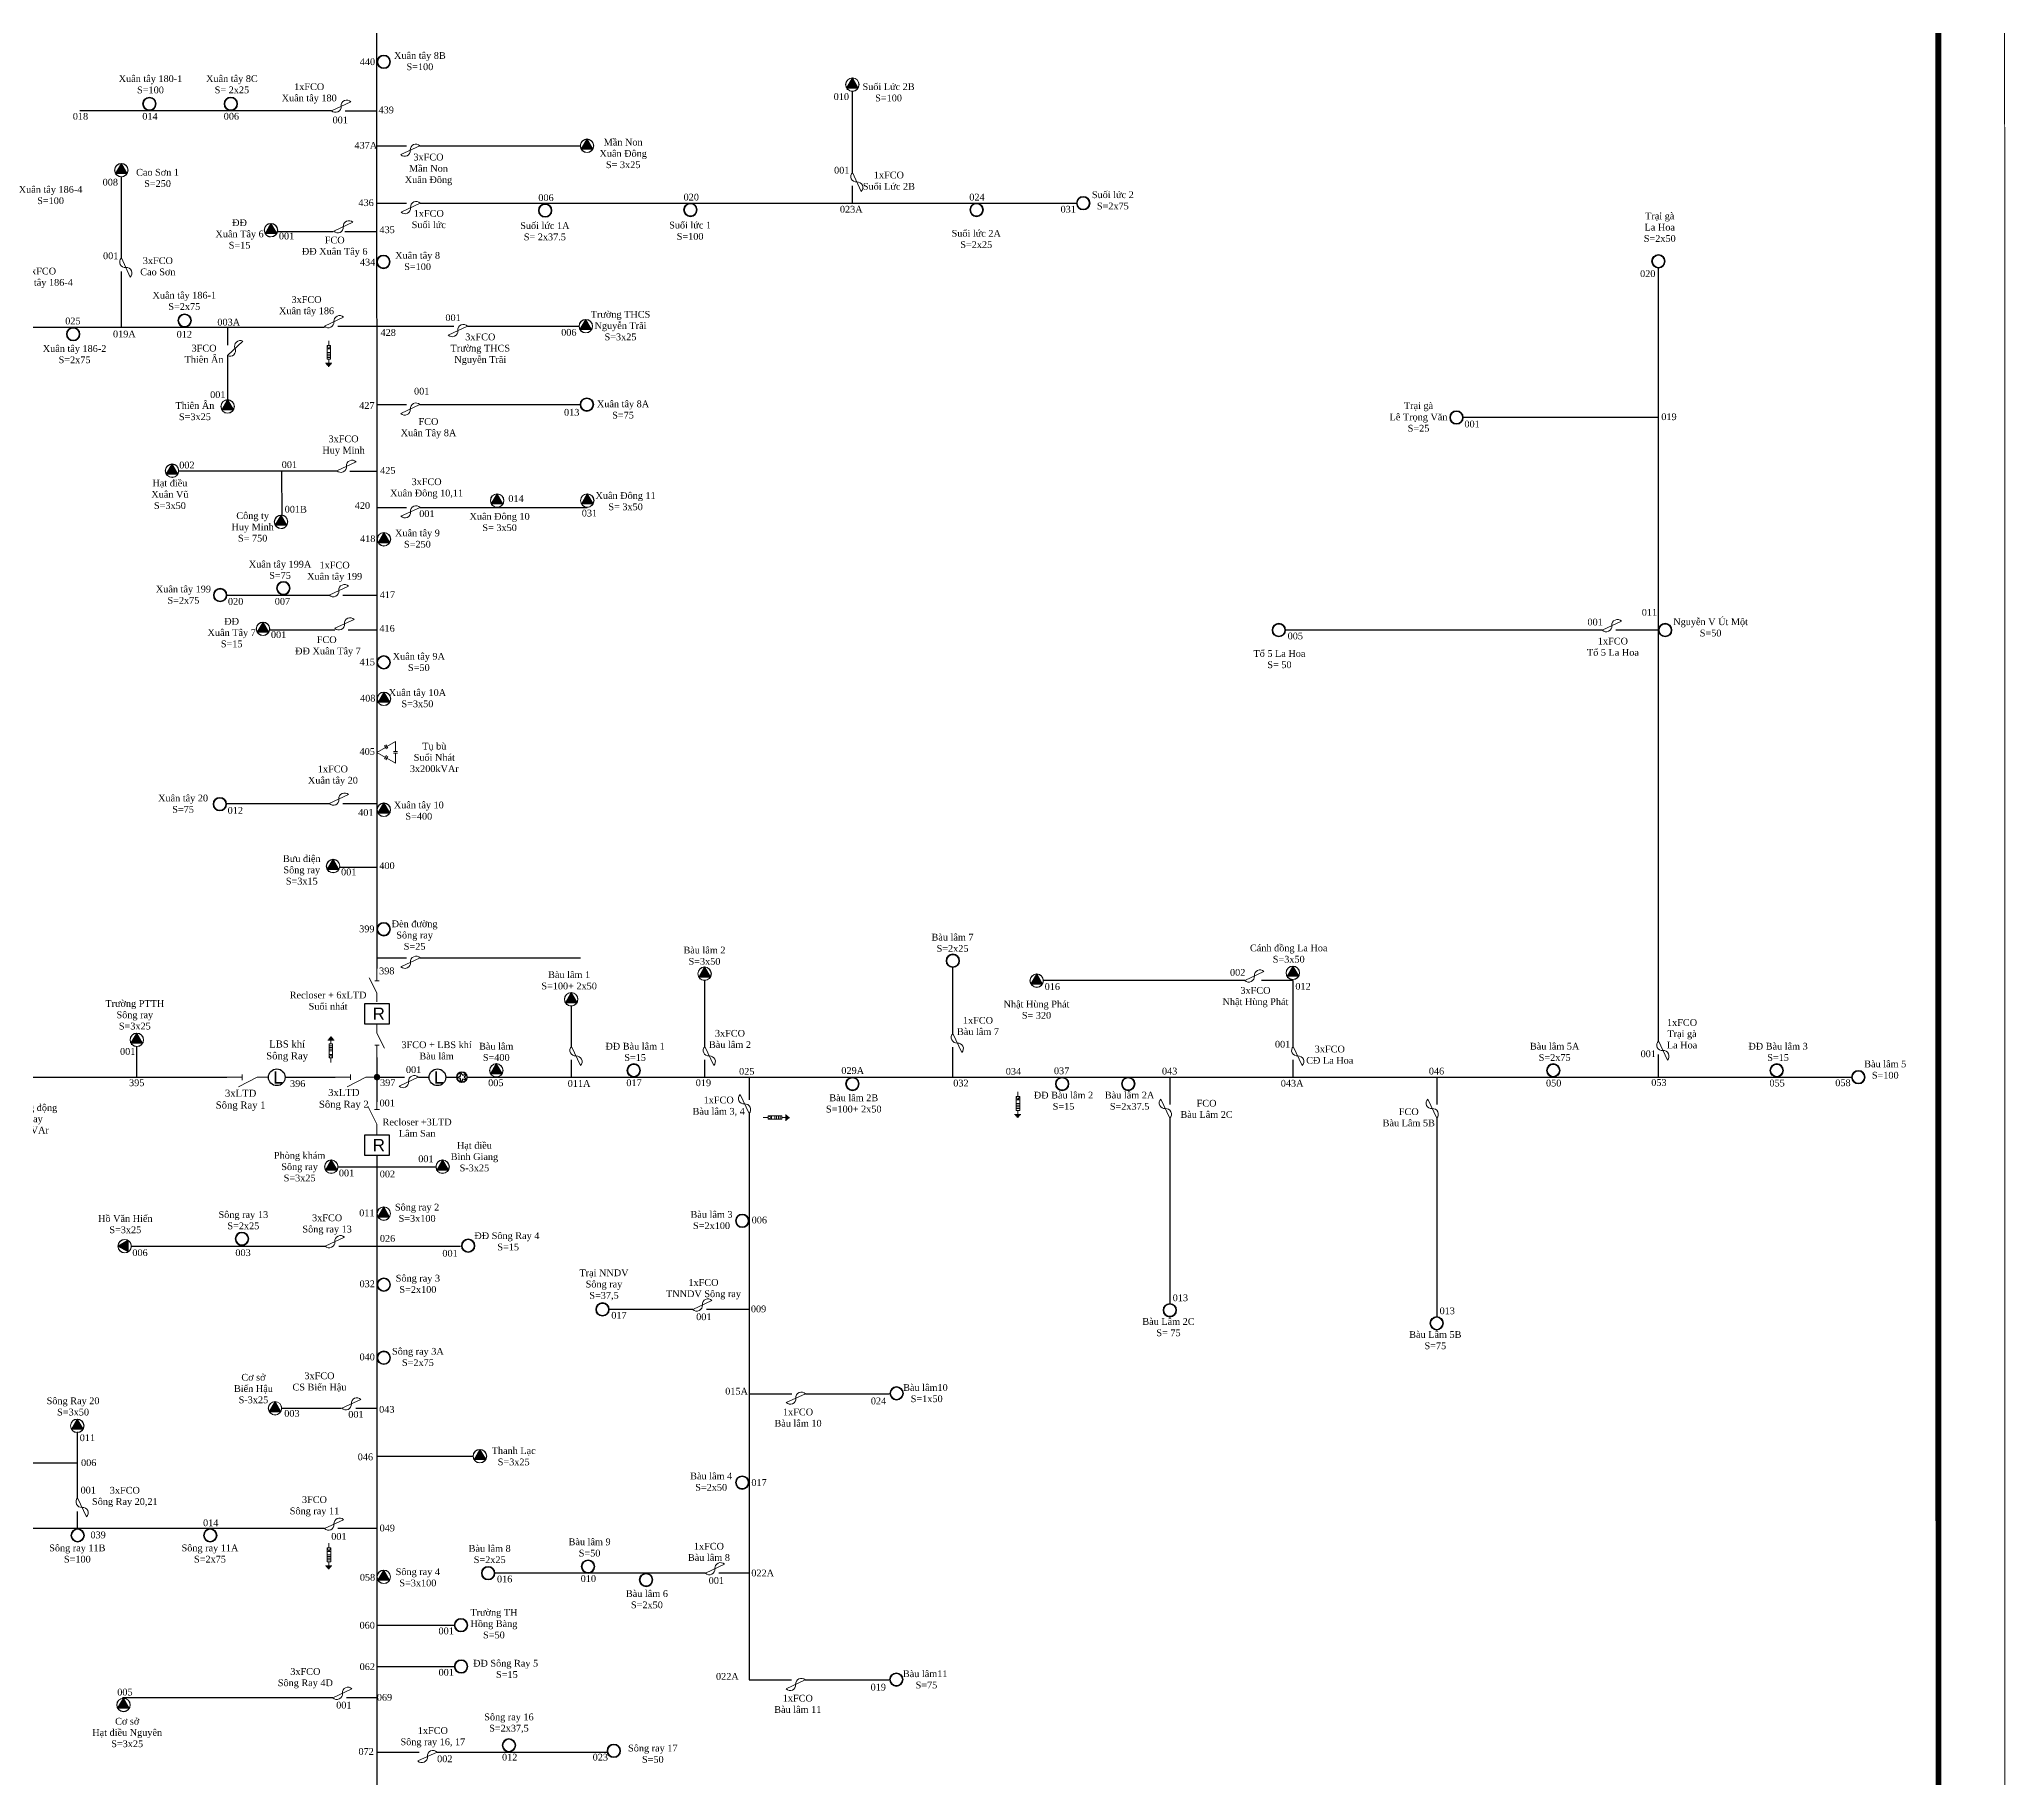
# Model space of a CAD drawing. Header units: inches. Extents: x 4393 to 9189, y -189 to 2360.
# Drawn here: x 7011 to 7812, y 231 to 940 of the extents above; entities that cross this region are included whole.
import ezdxf
from ezdxf.enums import TextEntityAlignment as Align

# ---------------------------------------------------------------- set-up
doc = ezdxf.new("R2010")
doc.units = ezdxf.units.IN
doc.header["$MEASUREMENT"] = 0
doc.layers.get('Defpoints').update_dxf_attribs({"lineweight": 13})
for name, color, linetype, lineweight in [('Day 22kV', 1, 'Continuous', 25), ('Khung', 7, 'Continuous', 20), ('TBA', 5, 'Continuous', 18), ('Text', 7, 'Continuous', 15), ('Thiet bi', 3, 'Continuous', 18)]:
    doc.layers.add(name, color=color, linetype=linetype, lineweight=lineweight)
doc.layers.add('TEXT477TANPHU', color=7, linetype='Continuous')
doc.styles.get("Standard").update_dxf_attribs({"font": 'arial.ttf'})
doc.styles.add('TimeNRoman', font='times.ttf')
doc.styles.add('TimeNRoman-B', font='timesbd.ttf')

# ---------------------------------------------------------------- blocks, each defined once
blk = doc.blocks.new('TBA 1P')
h = blk.add_hatch(color=4)
h.set_gradient(color1=(0, 0, 255), one_color=1, tint=1, name='SPHERICAL')
h.paths.add_polyline_path([(0.8, 0.8, 1), (-0.8, 0.8, 1)])
h.paths.add_polyline_path([(-0.77, 0.8, -1), (0.77, 0.8, -1)], flags=16)
at = {"color": 0}
for radius in [0.8, 0.769, 0.759, 0.759, 0.748, 0.737, 0.726, 0.715]:
    blk.add_circle((0, 0.8), radius, dxfattribs=at)
blk = doc.blocks.new('FCO')
at = {"color": 0}
blk.add_lwpolyline([(0, 0, 0.707499), (1.13, 0.53, -0.707499), (2.26, 1.05, -5.301682)], format="xyb", dxfattribs=at)
blk.add_lwpolyline([(0, 0), (2.26, 1.05)], dxfattribs=at)
blk = doc.blocks.new('TBA 3P')
h = blk.add_hatch(color=4)
h.set_gradient(color1=(0, 0, 255), one_color=1, tint=1, name='INVSPHERICAL')
h.paths.add_polyline_path([(-0.01, 1.58), (0, 1.6, 0.414214), (-0.8, 0.8, 0.131652), (-0.69, 0.4), (-0.68, 0.42, -0.12747), (-0.78, 0.8, -0.409402)])
h = blk.add_hatch(color=4)
h.set_gradient(color1=(0, 0, 255), one_color=1, tint=1, name='INVSPHERICAL')
h.paths.add_polyline_path([(0.8, 0.8, 1), (-0.8, 0.8, 1)])
h.paths.add_polyline_path([(-0.78, 0.8, -1), (0.78, 0.8, -1)], flags=16)
h = blk.add_hatch()
h.set_pattern_fill('AR-HBONE', color=4, scale=0.25, style=0)
h.paths.add_polyline_path([(0.69, 0.4), (0.67, 0.4, -0.566432), (-0.67, 0.4), (-0.69, 0.4, 0.57735)])
h = blk.add_hatch(color=4)
h.set_gradient(color1=(0, 0, 255), one_color=1, tint=1, name='SPHERICAL')
h.paths.add_polyline_path([(0, 1.6), (0.01, 1.58, -0.409402), (0.78, 0.8, -0.12747), (0.68, 0.42), (0.69, 0.4, 0.131652), (0.8, 0.8, 0.414214)])
at = {"color": 0}
blk.add_lwpolyline([(0, 1.6, 0, 1.39, 0), (0, 0.4, 0, 0, 0)], format="xyseb", dxfattribs=at)
blk.add_lwpolyline([(-0.69, 0.4), (0.69, 0.4), (0, 1.6)], close=True, dxfattribs=at)
for radius in [0.8, 0.778]:
    blk.add_circle((0, 0.8), radius, dxfattribs=at)
blk = doc.blocks.new('TU BU')
at = {"color": 0}
for points in [[(0.59, -1.02), (0, 0), (-0.59, -1.02)], [(-0.68, -1.18), (-1.27, -2.19), (-0.09, -2.19)], [(-0.48, -1.29), (-0.88, -1.06)], [(-0.39, -1.13), (-0.78, -0.9)], [(-0.09, -2.42), (-0.09, -1.96)], [(0.09, -2.19), (1.27, -2.19), (0.68, -1.18)], [(0.09, -2.42), (0.09, -1.96)], [(0.41, -1.13), (0.8, -0.9)], [(0.5, -1.29), (0.9, -1.06)]]:
    blk.add_lwpolyline(points, dxfattribs=at)
blk = doc.blocks.new('LA')
at = {"color": 0}
for p, q in [((0.33, -2.28), (0.53, -2.69)), ((0.33, -2.28), (0.74, -2.28)), ((0.33, -3.92), (0.33, -2.28)), ((0.52, -1.72), (0.52, -2.28)), ((0.53, -2.69), (0.74, -2.28)), ((0.74, -2.28), (0.74, -3.92)), ((0.88, -4.39), (0.14, -4.39)), ((0.22, -4.48), (0.8, -4.48)), ((0.3, -4.58), (0.72, -4.58)), ((0.33, -2.69), (0.74, -2.69)), ((0.33, -3.1), (0.74, -3.1)), ((0.33, -3.3), (0.74, -3.3)), ((0.33, -3.51), (0.74, -3.51)), ((0.33, -3.71), (0.74, -3.71)), ((0.74, -3.92), (0.33, -3.92)), ((0.53, -3.92), (0.53, -4.39)), ((0.38, -4.67), (0.64, -4.67)), ((0.46, -4.77), (0.56, -4.77))]:
    blk.add_line(p, q, dxfattribs=at)
blk = doc.blocks.new('ALTD')
at = {"color": 0}
for points in [[(3.38, 1.08), (1.27, 0), (0, 0)], [(2.99, 0.31), (2.99, -0.31)], [(2.99, 0), (4.73, 0)]]:
    blk.add_lwpolyline(points, dxfattribs=at)
blk = doc.blocks.new('ngoi sao')
at = {"layer": 'Day 22kV', "color": 1}
for p, q in [((7789, 2470), (7803.5, 2474.7)), ((7803.5, 2465.3), (7789, 2470)), ((7803.5, 2474.7), (7803.5, 2490)), ((7803.5, 2490), (7812.5, 2477.6)), ((7803.5, 2450), (7803.5, 2465.3)), ((7812.5, 2462.4), (7803.5, 2450)), ((7812.5, 2477.6), (7827, 2482.3)), ((7827, 2457.7), (7812.5, 2462.4)), ((7827, 2482.3), (7818, 2470)), ((7818, 2470), (7827, 2457.7))]:
    blk.add_line(p, q, dxfattribs=at)
blk = doc.blocks.new('báo sự cố')
at = {"layer": 'Day 22kV', "color": 1, "xscale": 0.1313280000002237, "yscale": 0.1313280000002237, "zscale": 0.1313280000002237}
blk.add_blockref('ngoi sao', (6759.6, 2134.3, 3), dxfattribs=at)
at = {"layer": 'TBA', "xscale": 3.449999999999818, "yscale": 3.449999999999818, "zscale": 3.449999999999818, "rotation": 90}
blk.add_blockref('TBA 1P', (7788, 2458.8), dxfattribs=at)
blk = doc.blocks.new('Re')
at = {"layer": 'Day 22kV', "color": 0}
blk.add_lwpolyline([(1873.29, 178.55), (1883.26, 178.55), (1883.26, 170.06), (1873.29, 170.06)], close=True, dxfattribs=at)
at = {"layer": 'TEXT477TANPHU', "color": 7, "true_color": 0xffffff, "insert": (1876.47, 176.87), "char_height": 5, "attachment_point": 1}
blk.add_mtext_dynamic_manual_height_columns('R', width=1.1505, gutter_width=1, heights=[0], dxfattribs=at)
blk = doc.blocks.new('LBS khí')
blk.add_circle((1.09, -1.12), 3.4)
at = {"layer": 'TEXT477TANPHU', "color": 7, "true_color": 0xffffff, "insert": (-0.34, 1.36), "char_height": 5, "attachment_point": 1}
blk.add_mtext_dynamic_manual_height_columns('L', width=1.1505, gutter_width=1, heights=[0], dxfattribs=at)

msp = doc.modelspace()

# ---------------------------------------------------------------- linework, layer by layer
at = {"color": 6}
msp.add_line((7165.41, 516.76), (7169.77, 516.76), dxfattribs=at)
for p, q in [((7148.65, 317.81), (7148.65, 317.81)), ((7148.53, 298.26), (7148.53, 298.26)), ((7148.57, 281.37), (7148.57, 281.37))]:
    msp.add_line(p, q)
msp.add_circle((7173.17, 516.76), 3.4)
at = {"layer": 'Day 22kV', "color": 6}
for p, q in [((7522.14, 556.26), (7509.19, 556.26)), ((7181.08, 516.73, 2.4), (7176.55, 516.73, 2.4)), ((7148.53, 362.32), (7187.73, 362.32)), ((7148.53, 241.64), (7165.74, 241.64)), ((7173, 241.64), (7242.36, 241.64))]:
    msp.add_line(p, q, dxfattribs=at)
at = {"layer": 'Day 22kV'}
for points in [[(7148.38, 1091.29), (7148.48, 561.16)], [(7342.37, 885.72), (7342.37, 918.74)], [(7130.02, 910.88), (7027.34, 910.88)], [(7135.54, 910.88), (7148.51, 910.88)], [(7148.38, 896.58), (7160.5, 896.58)], [(7166.02, 896.58), (7231.4, 896.58)], [(7044.29, 850.83), (7044.29, 883.85)], [(7342.37, 873.19), (7342.37, 880.2)], [(7148.51, 873.19), (7160.62, 873.19)], [(7166.14, 873.19), (7433.74, 873.19)], [(7108.01, 861.68), (7130.67, 861.68)], [(7135.47, 861.68), (7148.56, 861.68)], [(7044.29, 822.54), (7044.29, 845.31)], [(7127.06, 822.54), (6995.77, 822.54), (6995.77, 834.74)], [(7087.58, 822.54), (7087.58, 815.25)], [(7132.58, 823.04), (7179.88, 823.04)], [(7185.4, 823.04), (7230.9, 823.04)], [(7087.58, 811.06), (7087.63, 793.06)], [(7148.38, 791.05), (7160.5, 791.05)], [(7166.02, 791.05), (7231.4, 791.05)], [(7067.84, 764.08), (7132.19, 764.08)], [(7109.62, 764.09), (7109.67, 746.08)], [(7137.47, 763.88), (7148.45, 763.88)], [(7148.48, 749.14), (7160.59, 749.14)], [(7166.11, 749.14), (7234.26, 749.14)], [(7087.32, 713.38), (7129.09, 713.38)], [(7134.61, 713.38), (7148.51, 713.38)], [(7104.77, 699.15), (7131.38, 699.15)], [(7136.79, 699.15), (7148.56, 699.15)], [(7087.32, 628.39), (7129.09, 628.39)], [(7134.61, 628.39), (7148.51, 628.39)], [(7133.36, 602.41), (7148.51, 602.41)], [(7148.48, 565.48), (7160.59, 565.48)], [(7166.11, 565.48), (7231.5, 565.48)]]:
    msp.add_lwpolyline(points, dxfattribs=at)
at = {"layer": 'Day 22kV', "color": 6}
for points in [[(7671.04, 531.58), (7671.04, 846.72)], [(7671.04, 785.8), (7591.43, 785.8)], [(7648.14, 699.11), (7518.99, 699.11)], [(7671.04, 699.11), (7653.66, 699.11)], [(7383.33, 534.62), (7383.33, 561.53)], [(7282.2, 529.36), (7282.2, 556.26)], [(7502.38, 556.26), (7420.49, 556.26)], [(7522.14, 529.36), (7522.14, 556.26)], [(7227.85, 529.36), (7227.85, 545.75)], [(7050.6, 516.83), (7050.6, 529.27)], [(7383.33, 516.83), (7383.33, 529.1)], [(7148.53, 524.82), (7148.53, 506.71)], [(7227.85, 516.83), (7227.85, 523.84)], [(7282.2, 516.83), (7282.2, 523.84)], [(7522.14, 516.83), (7522.14, 523.84)], [(7671.04, 516.83), (7671.04, 526.06)], [(6719.15, 516.83), (7087.25, 516.76)], [(7111.04, 516.83), (7131.52, 516.83)], [(7148.53, 516.83), (7159.8, 516.83)], [(7185.42, 516.83), (7749.8, 516.83)], [(7300.23, 516.83), (7300.23, 507.53)], [(7471.8, 516.83), (7471.8, 505.64)], [(7580.62, 516.83), (7580.62, 505.64)], [(7300.23, 502.01), (7300.23, 271.04)], [(7471.8, 500.12), (7471.8, 424.54)], [(7580.62, 500.12), (7580.62, 419.23)], [(7148.53, 484.82), (7148.53, 169.01)], [(7132.65, 480.31), (7148.53, 480.31)], [(7148.53, 480.31), (7172.52, 480.31)], [(7048.41, 447.93), (7127.43, 447.93)], [(7132.95, 447.95), (7148.53, 447.95)], [(7148.53, 447.95), (7182.64, 447.95)], [(7277.32, 422.13), (7243.22, 422.13)], [(7300.23, 422.13), (7282.84, 422.13)], [(7300.33, 387.75), (7317.71, 387.75)], [(7323.23, 387.75), (7357.34, 387.75)], [(7109.71, 381.81), (7133.93, 381.81)], [(7139.95, 381.81), (7148.53, 381.81)], [(7026.47, 345.3), (7026.47, 372.2)], [(7002.25, 359.61), (7026.47, 359.61)], [(7026.47, 332.77), (7026.47, 339.78)], [(7127.09, 332.77), (7000.7, 332.77)], [(7148.53, 332.77), (7132.61, 332.77)], [(7282.42, 314.6), (7196.6, 314.6)], [(7300.23, 314.6), (7287.94, 314.6)], [(7148.53, 293.41), (7180.02, 293.41)], [(7148.57, 276.52), (7180.05, 276.52)], [(7300.23, 271.04), (7317.61, 271.04)], [(7323.13, 271.04), (7357.24, 271.04)], [(7130.54, 263.79), (7044.72, 263.79)], [(7148.34, 263.79), (7136.06, 263.79)]]:
    msp.add_lwpolyline(points, dxfattribs=at)
at = {"layer": 'Day 22kV', "color": 0}
for points in [[(7143.53, 546.9), (7153.5, 546.9), (7153.5, 538.41), (7143.53, 538.41)], [(7143.55, 493.31), (7153.52, 493.31), (7153.52, 484.82), (7143.55, 484.82)]]:
    msp.add_lwpolyline(points, close=True, dxfattribs=at)
at = {"layer": 'Day 22kV', "const_width": 1.29}
msp.add_lwpolyline([(7148.53, 517.5, 1), (7148.53, 516.16, 1), (7148.53, 517.5, 2.414214)], format="xyb", dxfattribs=at)
at = {"layer": 'Defpoints'}
msp.add_lwpolyline([(4392.87, -188.87), (7812.22, -188.46), (7812.16, 1998.11), (4396.1, 1998.09)], close=True, dxfattribs=at)
at = {"layer": 'Khung', "const_width": 2.4}
msp.add_lwpolyline([(4433.74, 1971.09), (4426.33, -167.86), (7785.22, -167.72), (7785.16, 1971.11)], close=True, dxfattribs=at)

# ---------------------------------------------------------------- block references
at = {"color": 0}
for p in [(7106.57, 517.88), (7172.08, 517.88)]:
    msp.add_blockref('LBS khí', p, dxfattribs=at)
at = {"layer": 'Day 22kV', "color": 0}
for p in [(5270.24, 368.35), (5270.26, 314.76)]:
    msp.add_blockref('Re', p, dxfattribs=at)
at = {"layer": 'Day 22kV', "color": 6, "xscale": 0.8000000000000539, "yscale": 0.8000000000001819, "zscale": 0.8000000000000539, "rotation": 75.06858282184567}
msp.add_blockref('báo sự cố', (7479.03, -6007.89), dxfattribs=at)
at = {"layer": 'TBA', "xscale": 3.450000000000728, "yscale": 3.450000000000728, "zscale": 3.450000000000728}
for name, p in [('TBA 1P', (7151.28, 928.02)), ('TBA 3P', (7342.37, 918.74)), ('TBA 1P', (7055.74, 910.88)), ('TBA 1P', (7088.93, 910.89)), ('TBA 3P', (7234.16, 893.82)), ('TBA 3P', (7044.29, 883.85)), ('TBA 1P', (7436.5, 870.43)), ('TBA 3P', (7105.28, 859.4)), ('TBA 1P', (7217.09, 867.45)), ('TBA 1P', (7276.32, 867.67)), ('TBA 1P', (7393.02, 867.67)), ('TBA 1P', (7151.14, 846.47)), ('TBA 1P', (7671.02, 846.72)), ('TBA 1P', (7070.09, 822.54)), ('TBA 3P', (7233.66, 820.28)), ('TBA 1P', (7024.66, 817.02)), ('TBA 3P', (7087.63, 787.54)), ('TBA 1P', (7234.12, 788.29)), ('TBA 1P', (7588.67, 783.04)), ('TBA 3P', (7064.96, 761.32)), ('TBA 3P', (7197.51, 749.14)), ('TBA 3P', (7234.26, 749.14)), ('TBA 3P', (7109.42, 740.51)), ('TBA 3P', (7151.37, 733.37)), ('TBA 1P', (7084.56, 710.62)), ('TBA 1P', (7110.36, 713.42)), ('TBA 3P', (7102.05, 696.87)), ('TBA 1P', (7516.23, 696.35)), ('TBA 1P', (7673.8, 696.35)), ('TBA 1P', (7151.27, 683.2)), ('TBA 3P', (7151.37, 668.31)), ('TBA 1P', (7084.43, 625.4)), ('TBA 3P', (7151.32, 623.09)), ('TBA 3P', (7130.63, 600.13)), ('TBA 1P', (7151.27, 574.38)), ('TBA 3P', (7282.1, 556.25)), ('TBA 1P', (7383.33, 561.53)), ('TBA 3P', (7417.53, 553.41)), ('TBA 3P', (7521.97, 556.58)), ('TBA 3P', (7227.72, 545.81)), ('TBA 3P', (7050.6, 529.27)), ('TBA 3P', (7197.19, 516.83)), ('TBA 1P', (7253.22, 516.83)), ('TBA 1P', (7628.16, 516.83)), ('TBA 1P', (7719.26, 516.83)), ('TBA 1P', (7342.38, 511.31)), ('TBA 1P', (7427.9, 511.31)), ('TBA 1P', (7454.85, 511.31)), ('TBA 1P', (7752.56, 514.07)), ('TBA 3P', (7129.89, 477.55)), ('TBA 3P', (7175.28, 477.55)), ('TBA 3P', (7151.29, 458.43)), ('TBA 1P', (7297.47, 455.47)), ('TBA 1P', (7093.47, 448.17)), ('TBA 1P', (7185.71, 445.35)), ('TBA 1P', (7151.29, 429.46)), ('TBA 1P', (7240.46, 419.37)), ('TBA 1P', (7471.8, 419.02)), ('TBA 1P', (7580.62, 413.71)), ('TBA 1P', (7151.29, 399.66)), ('TBA 3P', (7106.95, 379.05)), ('TBA 1P', (7360.41, 385.15)), ('TBA 3P', (7026.31, 371.93)), ('TBA 3P', (7190.49, 359.56)), ('TBA 1P', (7297.47, 348.77)), ('TBA 1P', (7026.47, 327.25)), ('TBA 1P', (7080.55, 327.25)), ('TBA 3P', (7151.29, 310.35)), ('TBA 1P', (7193.84, 311.84)), ('TBA 1P', (7234.59, 314.52)), ('TBA 1P', (7258.25, 309.08)), ('TBA 1P', (7182.78, 290.65)), ('TBA 1P', (7182.81, 273.76)), ('TBA 1P', (7360.3, 268.44)), ('TBA 3P', (7045.16, 258.11)), ('TBA 1P', (7202.34, 241.64)), ('TBA 1P', (7245.08, 239.38))]:
    msp.add_blockref(name, p, dxfattribs=at)
at = {"layer": 'TBA', "xscale": 3.450000000000728, "yscale": 3.450000000000728, "zscale": 3.450000000000728, "rotation": 90}
msp.add_blockref('TBA 3P', (7048.41, 447.93), dxfattribs=at)
at = {"layer": 'Thiet bi', "xscale": 3.450000000000728, "yscale": 3.450000000000728, "zscale": 3.450000000000728}
for name, p in [('FCO', (7130.02, 910.88)), ('FCO', (7130.88, 861.74)), ('FCO', (7127.06, 823.04)), ('LA', (7127.06, 823.04)), ('FCO', (7132.19, 764.08)), ('FCO', (7129.09, 713.38)), ('FCO', (7131.38, 699.83)), ('FCO', (7648.14, 699.11)), ('FCO', (7129.09, 628.39)), ('FCO', (7502.38, 556.26)), ('LA', (7408.04, 516.8)), ('FCO', (7127.43, 447.93)), ('FCO', (7277.32, 422.13)), ('FCO', (7127.09, 332.77)), ('LA', (7127.09, 332.77)), ('FCO', (7282.42, 314.6)), ('FCO', (7130.54, 263.79))]:
    msp.add_blockref(name, p, dxfattribs=at)
at = {"layer": 'Thiet bi'}
for name, p, xscale, yscale, zscale, rotation in [('FCO', (7166.02, 896.58), 3.450000000000728, 3.450000000000728, 3.450000000000728, 180), ('FCO', (7342.37, 885.72), 3.450000000000728, 3.450000000000728, 3.450000000000728, 270), ('FCO', (7166.14, 873.19), 3.450000000000728, 3.450000000000728, 3.450000000000728, 180), ('FCO', (7044.29, 850.83), 3.450000000000728, 3.450000000000728, 3.450000000000728, 270), ('FCO', (7087.53, 811.02), 3.450000000001969, 3.450000000000728, 3.450000000001969, 18.28969884117143), ('FCO', (7185.4, 823.04), 3.450000000000728, 3.450000000000728, 3.450000000000728, 180), ('FCO', (7166.02, 791.05), 3.450000000000728, 3.450000000000728, 3.450000000000728, 180), ('FCO', (7166.11, 749.14), 3.450000000000728, 3.450000000000728, 3.450000000000728, 180), ('TU BU', (7148.51, 649.26), 3.450000000000728, 3.450000000000728, 3.450000000000728, 90), ('ALTD', (7148.51, 547.57), 2.875, 2.875, 2.875, 90), ('FCO', (7166.11, 565.48), 3.450000000000728, 3.450000000000728, 3.450000000000728, 180), ('ALTD', (7148.53, 538.41), 2.875, 2.875, 2.875, 270), ('LA', (7131.52, 516.83), 3.449999999998909, 3.449999999998909, 3.45, 180), ('FCO', (7227.85, 529.36), 3.450000000000728, 3.450000000000728, 3.450000000000728, 270), ('FCO', (7282.2, 529.36), 3.450000000000728, 3.450000000000728, 3.450000000000728, 270), ('FCO', (7383.33, 534.62), 3.450000000000728, 3.450000000000728, 3.450000000000728, 270), ('FCO', (7522.14, 529.36), 3.450000000000728, 3.450000000000728, 3.450000000000728, 270), ('FCO', (7671.04, 531.58), 3.450000000000728, 3.450000000000728, 3.450000000000728, 270), ('ALTD', (7104.26, 516.76), 3.600000000000364, 3.600000000000364, 3.600000000000364, 180), ('ALTD', (7148.53, 516.83), 3.600000000000364, 3.600000000000364, 3.600000000000364, 180), ('FCO', (7165.32, 516.83), 3.450000000000728, 3.450000000000728, 3.450000000000728, 180), ('ALTD', (7148.53, 493.31), 3.450000000000728, 3.450000000000728, 3.450000000000728, 90), ('FCO', (7300.23, 502.01), 3.450000000000728, 3.450000000000728, 3.450000000000728, 90), ('FCO', (7471.8, 500.12), 3.450000000000728, 3.450000000000728, 3.450000000000728, 90), ('FCO', (7580.62, 500.12), 3.450000000000728, 3.450000000000728, 3.450000000000728, 90), ('LA', (7300.1, 498.53), 3.450000000000728, 3.450000000000728, 3.450000000000728, 90), ('FCO', (7141.97, 385.45), 3.450000000000728, 3.450000000000728, 3.450000000000728, 180), ('FCO', (7323.23, 387.75), 3.450000000000728, 3.450000000000728, 3.450000000000728, 180), ('FCO', (7026.47, 345.3), 3.450000000000728, 3.450000000000728, 3.450000000000728, 270), ('FCO', (7323.13, 271.04), 3.450000000000728, 3.450000000000728, 3.450000000000728, 180), ('FCO', (7173, 241.64), 3.450000000000728, 3.450000000000728, 3.450000000000728, 180)]:
    msp.add_blockref(name, p, dxfattribs=dict(at, xscale=xscale, yscale=yscale, zscale=zscale, rotation=rotation))

# ---------------------------------------------------------------- texts
at = {"layer": 'Text', "style": 'TimeNRoman'}
for s, p in [('440', (7144.64, 929.46)), ('010', (7337.87, 915.24)), ('018', (7027.63, 907.21)), ('014', (7055.97, 907.21)), ('006', (7089.16, 907.23)), ('001', (7133.54, 905.72)), ('439', (7152.3, 909.82)), ('437A', (7143.97, 895.39)), ('008', (7039.79, 880.35)), ('001', (7338.03, 885.24)), ('436', (7144.09, 871.99)), ('006', (7217.44, 874.04)), ('020', (7276.67, 874.26)), ('024', (7393.17, 874.26)), ('023A', (7341.91, 869.33)), ('031', (7430.38, 869.33)), ('001', (7111.65, 858.4)), ('435', (7152.65, 860.96)), ('001', (7039.95, 850.34)), ('434', (7144.71, 847.76)), ('020', (7666.68, 843.05)), ('025', (7024.53, 823.77)), ('003A', (7088.08, 823.28)), ('001', (7179.55, 825.1)), ('019A', (7045.52, 818.46)), ('012', (7069.98, 818.34)), ('428', (7153.1, 819.08)), ('006', (7226.76, 819.14)), ('001', (7083.62, 793.75)), ('001', (7166.76, 795.15)), ('427', (7144.4, 789.32)), ('013', (7227.92, 786.54)), ('019', (7675.33, 784.72)), ('001', (7595.05, 781.76)), ('002', (7071.02, 765.02)), ('001', (7112.81, 765.2)), ('425', (7152.93, 762.84)), ('014', (7205.21, 751.37)), ('001B', (7115.41, 747.01)), ('420', (7142.59, 748.53)), ('001', (7168.87, 745.2)), ('031', (7235.16, 745.43)), ('418', (7144.76, 735.02)), ('417', (7152.77, 712.13)), ('020', (7090.89, 709.43)), ('007', (7109.97, 709.43)), ('011', (7667.37, 704.96)), ('001', (7108.42, 695.88)), ('416', (7152.65, 698.44)), ('005', (7522.97, 695.34)), ('001', (7645.22, 701.01)), ('415', (7144.57, 684.75)), ('408', (7144.76, 669.96)), ('405', (7144.55, 648.23)), ('012', (7090.76, 624.21)), ('401', (7143.98, 623.38)), ('001', (7137.01, 599.13)), ('400', (7152.6, 601.69)), ('399', (7144.38, 575.91)), ('398', (7152.52, 558.78)), ('002', (7499.47, 558.16)), ('016', (7423.91, 552.39)), ('012', (7526.12, 552.49)), ('001', (7517.8, 528.88)), ('001', (7046.88, 525.93)), ('001', (7163.46, 518.5)), ('029A', (7342.5, 518.15)), ('001', (7666.89, 524.98)), ('395', (7050.56, 513.16)), ('396', (7116.2, 512.83)), ('397', (7152.91, 513.21)), ('005', (7196.98, 513.16)), ('011A', (7230.93, 512.88)), ('017', (7253.34, 513.16)), ('019', (7281.63, 513.16)), ('025', (7299.3, 517.82)), ('032', (7386.62, 513.04)), ('034', (7408.04, 517.8)), ('037', (7427.68, 518.04)), ('043', (7471.73, 517.91)), ('043A', (7521.68, 512.97)), ('046', (7580.54, 517.91)), ('050', (7628.32, 513.04)), ('053', (7671.23, 513.27)), ('055', (7719.42, 513.04)), ('058', (7746.26, 513.16)), ('001', (7152.69, 504.91)), ('001', (7168.48, 482.16)), ('001', (7136.1, 476.37)), ('002', (7152.78, 475.96)), ('011', (7144.4, 460.13)), ('006', (7304.44, 457.2)), ('026', (7152.83, 449.7)), ('006', (7051.91, 443.88)), ('003', (7093.91, 443.88)), ('001', (7178.32, 443.64)), ('032', (7144.53, 431.18)), ('013', (7476.11, 425.49)), ('017', (7247.2, 418.35)), ('001', (7281.8, 417.75)), ('009', (7304.11, 420.98)), ('013', (7584.92, 420.19)), ('040', (7144.53, 401.39)), ('015A', (7295.15, 387.42)), ('024', (7353.02, 383.44)), ('003', (7113.84, 378.37)), ('001', (7139.95, 377.96)), ('043', (7152.53, 379.99)), ('011', (7030.45, 368.43)), ('006', (7030.99, 358.26)), ('046', (7143.81, 360.63)), ('017', (7304.32, 350.17)), ('001', (7030.79, 347.07)), ('039', (7034.82, 328.82)), ('014', (7080.74, 333.75)), ('001', (7133, 328.21)), ('049', (7152.72, 331.62)), ('058', (7144.66, 311.53)), ('016', (7200.59, 310.83)), ('010', (7234.72, 311)), ('001', (7286.9, 310.23)), ('022A', (7305.8, 313.29)), ('060', (7144.54, 291.98)), ('001', (7176.73, 289.68)), ('062', (7144.58, 275.09)), ('001', (7176.76, 272.79)), ('022A', (7291.39, 271.13)), ('005', (7045.75, 264.72)), ('069', (7151.59, 262.6)), ('019', (7352.92, 266.74)), ('001', (7135.02, 259.41)), ('072', (7144.11, 240.52)), ('012', (7202.64, 238.19)), ('023', (7239.6, 238.19)), ('002', (7176.17, 237.52))]:
    msp.add_text(s, height=2.76, dxfattribs=at).set_placement(p, align=Align.CENTER)
at = {"layer": 'Text', "attachment_point": 5}
for s, insert, char_height, width, style in [('Xuân tây 8B\\PS=100', (7166.02, 931.07), 2.76, 36.0086, 'TimeNRoman'), ('Xuân tây 180-1\\PS=100', (7056.18, 921.63), 2.76, 36.0086, 'TimeNRoman'), ('Xuân tây 8C\\PS= 2x25', (7089.37, 921.65), 2.76, 36.0086, 'TimeNRoman'), ('1xFCO\\PXuân tây 180', (7120.88, 917.92), 2.76, 36.5748, 'TimeNRoman'), ('Suối Lức 2B\\PS=100', (7357.12, 918.36), 2.76, 36.0086, 'TimeNRoman'), ('Mần Non \\PXuân Đông\\PS= 3x25', (7248.91, 893.43), 2.76, 36.0086, 'TimeNRoman'), ('3xFCO\\PMần Non \\PXuân Đông', (7169.52, 886.91), 2.76, 27.8268, 'TimeNRoman'), ('Cao Sơn 1\\PS=250', (7059.05, 883.46), 2.76, 36.0086, 'TimeNRoman'), ('1xFCO\\PSuối Lức 2B', (7357.26, 882.33), 2.76, 28.2352, 'TimeNRoman'), ('Xuân tây 186-4\\PS=100', (7015.43, 876.46), 2.76, 36.0086, 'TimeNRoman'), ('Suối lức 2\\PS=2x75', (7448.57, 874.3), 2.76, 36.0086, 'TimeNRoman'), ('ĐĐ\\PXuân Tây 6\\PS=15', (7092.5, 860.61), 2.76, 36.0086, 'TimeNRoman'), ('1xFCO\\PSuối lức', (7169.64, 866.67), 2.76, 27.8268, 'TimeNRoman'), ('Suối lức 1A\\PS= 2x37.5', (7216.98, 861.7), 2.76, 36.0086, 'TimeNRoman'), ('{\\fTimes New Roman|b0|i0|c0|p18;Suối lức} 1\\PS=100', (7276.2, 861.91), 2.76, 36.0086, 'TimeNRoman'), ('Trại gà\\PLa Hoa\\PS=2x50', (7671.57, 863.36), 2.76, 36.0086, 'TimeNRoman'), ('FCO \\PĐĐ Xuân Tây 6', (7131.29, 855.39), 2.76, 36.0086, 'TimeNRoman'), ('Suối lức 2A\\PS=2x25', (7392.87, 858.57), 2.76, 36.0086, 'TimeNRoman'), ('3xFCO\\PCao Sơn', (7059.18, 847.43), 2.76, 28.2352, 'TimeNRoman'), ('Xuân tây 8\\PS=100', (7165.08, 849.57), 2.76, 36.0086, 'TimeNRoman'), ('1xFCO\\PXuân tây 186-4', (7011.54, 842.73), 2.76, 36.5748, 'TimeNRoman'), ('Xuân tây 186-1\\PS=2x75', (7069.95, 833.32), 2.76, 36.0086, 'TimeNRoman'), ('3xFCO\\PXuân tây 186', (7119.8, 831.14), 2.76, 36.5748, 'TimeNRoman'), ('Tr{\\fTimes New Roman|b0|i0|c163|p18;ư}ờng THCS\\PNguyễn Trãi\\PS=3x25', (7247.82, 823.24), 2.76, 36.5748, 'TimeNRoman'), ('3xFCO\\PTr{\\fTimes New Roman|b0|i0|c163|p18;ư}ờng THCS\\PNguyễn Trãi', (7190.66, 813.6), 2.76, 36.5748, 'TimeNRoman'), ('Xuân tây 186-2\\PS=2x75', (7025.21, 811.6), 2.76, 36.0086, 'TimeNRoman'), ('3FCO\\PThiên Ân', (7078.01, 811.75), 2.76, 36.0086, 'TimeNRoman'), ('Thiên Ân\\PS=3x25', (7074.29, 788.37), 2.76, 36.0086, 'TimeNRoman'), ('FCO\\PXuân Tây 8A', (7169.52, 781.39), 2.76, 27.8268, 'TimeNRoman'), ('Xuân tây 8A\\PS=75', (7248.85, 789.02), 2.76, 36.0086, 'TimeNRoman'), ('Trại gà\\PLê Trọng V{\\fTimes New Roman|b0|i0|c238|p18;ă}n\\PS=25', (7573.21, 786), 2.76, 36.0086, 'TimeNRoman'), ('3xFCO\\PHuy Minh', (7134.89, 774.33), 2.76, 36.0086, 'TimeNRoman'), ('Hạt {\\fTimes New Roman|b0|i0|c238|p18;đ}iều\\PXuân Vũ\\PS=3x50', (7064.09, 754.46), 2.76, 36.0086, 'TimeNRoman'), ('3xFCO\\PXuân Đông 10,11', (7168.75, 756.84), 2.76, 36.5748, 'TimeNRoman'), ('Xuân Đông 11\\PS= 3x50', (7249.9, 751.66), 2.76, 36.0086, 'TimeNRoman'), ('Công ty\\PHuy Minh\\PS= 750', (7097.83, 741.16), 2.76, 36.0086, 'TimeNRoman'), ('Xuân Đông 10\\PS= 3x50', (7198.52, 743.15), 2.76, 36.0086, 'TimeNRoman'), ('Xuân tây 9\\PS=250', (7165.01, 736.4), 2.76, 36.0086, 'TimeNRoman'), ('Xuân tây 199A\\PS=75', (7108.99, 723.67), 2.76, 36.5748, 'TimeNRoman'), ('1xFCO\\PXuân tây 199', (7131.26, 722.86), 2.76, 36.5748, 'TimeNRoman'), ('Xuân tây 199\\PS=2x75', (7069.6, 713.53), 2.76, 36.5748, 'TimeNRoman'), ('ĐĐ\\PXuân Tây 7\\PS=15', (7089.27, 698.08), 2.76, 36.0086, 'TimeNRoman'), ('Nguyễn V Út Một\\PS=50', (7692.31, 700.19), 2.76, 36.0086, 'TimeNRoman'), ('FCO\\P ĐĐ Xuân Tây 7', (7128.03, 692.44), 2.76, 36.0086, 'TimeNRoman'), ('Xuân tây 9A\\PS=50', (7165.59, 686.1), 2.76, 36.0086, 'TimeNRoman'), ('Tổ 5 La Hoa\\PS= 50', (7516.5, 687.26), 2.76, 36.0086, 'TimeNRoman'), ('1xFCO\\PTổ 5 La Hoa', (7652.48, 692.29), 2.76, 54.1864, 'TimeNRoman'), ('Xuân tây 10A\\PS=3x50', (7165.01, 671.33), 2.76, 36.0086, 'TimeNRoman'), ('Tụ bù \\PSuối Nhát\\P3x200kVAr', (7171.89, 647.17), 2.76, 36.0086, 'TimeNRoman'), ('1xFCO\\PXuân tây 20', (7130.55, 639.74), 2.76, 36.5748, 'TimeNRoman'), ('Xuân tây 20\\PS=75', (7069.46, 628.31), 2.76, 36.5748, 'TimeNRoman'), ('Xuân tây 10\\PS=400', (7165.58, 625.49), 2.76, 36.0086, 'TimeNRoman'), ('B{\\fTimes New Roman|b0|i0|c163|p18;ư}u {\\fTimes New Roman|b0|i0|c238|p18;đ}iện\\PSông ray\\PS=3x15', (7117.86, 601.33), 2.76, 36.0086, 'TimeNRoman'), ('{\\fTimes New Roman|b0|i0|c238|p18;Đ}èn {\\fTimes New Roman|b0|i0|c238|p18;đ\\fTimes New Roman|b0|i0|c163|p18;ư}ờng\\PSông ray \\PS=25', (7163.87, 574.73), 2.76, 36.0086, 'TimeNRoman'), ('Bàu lâm 2\\PS=3x50', (7282.06, 566.32), 2.76, 36.0086, 'TimeNRoman'), ('Bàu lâm 7\\PS=2x25', (7383.2, 571.59), 2.76, 36.0086, 'TimeNRoman'), ('Cánh đồng La Hoa\\PS=3x50', (7520.28, 567.2), 2.76, 36.0086, 'TimeNRoman'), ('Bàu lâm 1 \\PS=100+ 2x50', (7226.87, 556.29), 2.76, 36.0086, 'TimeNRoman'), ('3xFCO\\PNhật Hùng Phát', (7506.72, 549.44), 2.76, 54.1864, 'TimeNRoman'), ('Tr{\\fTimes New Roman|b0|i0|c163|p18;ư}ờng PTTH\\PSông ray\\PS=3x25', (7049.78, 542.23), 2.76, 36.0086, 'TimeNRoman'), ('Recloser + 6xLTD \\PSuối nhát', (7128.59, 548), 2.76, 31.9245, 'TimeNRoman'), ('Nhật Hùng Phát\\PS= 320', (7417.44, 544.31), 2.76, 36.0086, 'TimeNRoman'), ('1xFCO\\PBàu lâm 7', (7393.58, 537.67), 2.76, 36.0086, 'TimeNRoman'), ('1xFCO\\PTrại gà\\PLa Hoa', (7680.66, 534.5), 2.76, 28.2352, 'TimeNRoman'), ('{\\fTimes New Roman|b0|i0|c0|p18;LBS khí\\PSông Ray}', (7111.89, 527.47), 2.88, 33.3126, 'TimeNRoman-B'), ('3FCO + LBS khí\\PBàu lâm', (7172.82, 527.72), 2.76, 36.5748, 'TimeNRoman'), ('Bàu lâm \\PS=400', (7197.15, 527.13), 2.76, 36.0086, 'TimeNRoman'), ('ĐĐ Bàu lâm 1\\PS=15', (7253.77, 527.13), 2.76, 36.0086, 'TimeNRoman'), ('3xFCO\\PBàu lâm 2', (7292.45, 532.4), 2.76, 36.0086, 'TimeNRoman'), ('3xFCO\\PCĐ La Hoa', (7537.02, 525.97), 2.76, 28.2352, 'TimeNRoman'), ('Bàu lâm 5A\\PS=2x75', (7628.71, 527.13), 2.76, 36.0086, 'TimeNRoman'), ('ĐĐ Bàu lâm 3\\PS=15', (7719.81, 527.13), 2.76, 36.0086, 'TimeNRoman'), ('Bàu lâm 5\\PS=100', (7763.51, 519.9), 2.76, 36.0086, 'TimeNRoman'), ('Tụ bù ứng động\\PSông ray \\P3x100kVAr', (7004.78, 499.8), 2.76, 36.0086, 'TimeNRoman'), ('{\\fTimes New Roman|b0|i0|c0|p18;3xLTD \\PSông Ray 1}', (7092.94, 507.4), 2.88, 33.3126, 'TimeNRoman-B'), ('{\\fTimes New Roman|b0|i0|c0|p18;3xLTD \\PSông Ray 2}', (7135.02, 507.71), 2.88, 33.3126, 'TimeNRoman-B'), ('1xFCO\\PBàu lâm 3, 4', (7287.85, 504.89), 2.76, 22.7436, 'TimeNRoman'), ('Bàu lâm 2B\\PS=100+ 2x50', (7342.93, 506.09), 2.76, 36.0086, 'TimeNRoman'), ('ĐĐ Bàu lâm 2\\PS=15', (7428.45, 507.19), 2.76, 36.0086, 'TimeNRoman'), ('Bàu lâm 2A\\PS=2x37.5', (7455.4, 507.19), 2.76, 36.0086, 'TimeNRoman'), ('FCO\\PBàu Lâm 2C', (7486.79, 503.89), 2.76, 24.2782, 'TimeNRoman'), ('Recloser +3LTD\\PLâm San', (7164.89, 496.21), 2.76, 31.5465, 'TimeNRoman'), ('FCO\\PBàu Lâm 5B', (7569.23, 500.43), 2.76, 24.2782, 'TimeNRoman'), ('Hạt điều \\PBình Giang\\PS-3x25', (7188.25, 484.4), 2.76, 21.7834, 'TimeNRoman'), ('Phòng khám\\PSông ray\\PS=3x25', (7116.98, 480.3), 2.76, 36.0086, 'TimeNRoman'), ('Sông ray 2\\PS=3x100', (7164.88, 461.51), 2.76, 36.0086, 'TimeNRoman'), ('Hồ Văn Hiến\\PS=3x25', (7045.91, 456.88), 2.76, 36.0086, 'TimeNRoman'), ('Sông ray{\\H1.12x; }13\\PS=2x25', (7094.04, 458.49), 2.76, 36.0086, 'TimeNRoman'), ('3xFCO\\PSông ray 13', (7128.2, 456.73), 2.76, 36.5748, 'TimeNRoman'), ('Bàu lâm 3\\PS=2x100', (7284.94, 458.55), 2.76, 36.0086, 'TimeNRoman'), ('ĐĐ Sông Ray 4\\P S=15', (7201.5, 449.87), 2.76, 36.0086, 'TimeNRoman'), ('Sông ray 3\\PS=2x100', (7165.21, 432.54), 2.76, 36.0086, 'TimeNRoman'), ('Trại NNDV\\PSông ray\\PS=37,5', (7241.09, 432.14), 2.76, 36.0086, 'TimeNRoman'), ('1xFCO\\PTNNDV Sông ray', (7281.66, 430.36), 2.76, 54.1864, 'TimeNRoman'), ('Bàu Lâm 2C\\PS= 75', (7471.25, 414.88), 2.76, 36.0086, 'TimeNRoman'), ('Bàu Lâm 5B\\PS=75', (7580.06, 409.58), 2.76, 36.0086, 'TimeNRoman'), ('Sông ray 3A\\PS=2x75', (7165.21, 402.74), 2.76, 36.0086, 'TimeNRoman'), ('Cơ sở \\PBiến Hậu\\PS-3x25', (7098.15, 389.85), 2.76, 27.8268, 'TimeNRoman'), ('3xFCO\\PCS Biến Hậu', (7125.07, 392.42), 2.76, 27.8268, 'TimeNRoman'), ('Sông Ray 20\\PS=3x50', (7024.61, 382.55), 2.76, 36.0086, 'TimeNRoman'), ('Bàu lâm10\\P S=1x50', (7372.15, 387.98), 2.76, 36.0086, 'TimeNRoman'), ('1xFCO\\PBàu lâm 10', (7320.21, 378), 2.76, 54.1864, 'TimeNRoman'), ('Thanh Lạc\\PS=3x25', (7204.26, 362.24), 2.76, 36.0086, 'TimeNRoman'), ('Bàu lâm 4\\PS=2x50', (7284.79, 351.88), 2.76, 36.0086, 'TimeNRoman'), ('3xFCO\\PSông Ray 20,21', (7045.72, 345.65), 2.76, 28.2352, 'TimeNRoman'), ('3FCO\\PSông ray 11', (7123.04, 341.83), 2.76, 26.5287, 'TimeNRoman'), ('Bàu lâm 9 \\PS=50', (7235.22, 325.04), 2.76, 36.0086, 'TimeNRoman'), ('Sông ray 11B\\PS=100', (7026.34, 322.58), 2.76, 26.5287, 'TimeNRoman'), ('Sông ray 11A\\PS=2x75', (7080.42, 322.58), 2.76, 26.5287, 'TimeNRoman'), ('Bàu lâm 8 \\PS=2x25', (7194.48, 322.37), 2.76, 36.0086, 'TimeNRoman'), ('1xFCO\\PBàu lâm 8', (7283.87, 323.26), 2.76, 54.1864, 'TimeNRoman'), ('Sông ray 4\\PS=3x100', (7165.19, 312.87), 2.76, 36.0086, 'TimeNRoman'), ('Bàu lâm 6\\PS=2x50', (7258.59, 303.95), 2.76, 36.0086, 'TimeNRoman'), ('Tr{\\fTimes New Roman|b0|i0|c163|p18;ư}ờng TH\\PHồng Bàng\\PS=50', (7196.22, 293.98), 2.76, 36.0086, 'TimeNRoman'), ('3xFCO\\PSông Ray 4D', (7119.32, 271.75), 2.76, 36.5748, 'TimeNRoman'), ('ĐĐ Sông Ray 5\\P S=15', (7200.98, 275.56), 2.76, 36.0086, 'TimeNRoman'), ('Bàu lâm11\\P S=75', (7372.05, 271.27), 2.76, 36.0086, 'TimeNRoman'), ('1xFCO\\PBàu lâm 11', (7320.11, 261.3), 2.76, 54.1864, 'TimeNRoman'), ('Sông ray 16\\PS=2x37,5', (7202.34, 253.37), 2.76, 36.5748, 'TimeNRoman'), ('C{\\fTimes New Roman|b0|i0|c163|p18;ơ} sở\\PHạt {\\fTimes New Roman|b0|i0|c238|p18;đ}iều Nguyên\\PS=3x25', (7046.67, 249.61), 2.76, 36.0086, 'TimeNRoman'), ('1xFCO\\PSông ray 16, 17', (7171.31, 247.68), 2.76, 36.5748, 'TimeNRoman'), ('Sông ray 17\\PS=50', (7260.99, 240.95), 2.76, 36.5748, 'TimeNRoman')]:
    msp.add_mtext(s, dxfattribs=dict(at, insert=insert, char_height=char_height, width=width, style=style))
at = {"layer": 'TEXT477TANPHU', "color": 7, "true_color": 0xffffff, "char_height": 5, "attachment_point": 1}
for s, insert in [('R', (7146.71, 545.22)), ('L', (7171.74, 519.23)), ('R', (7146.74, 491.63))]:
    msp.add_mtext_dynamic_manual_height_columns(s, width=1.1505, gutter_width=1, heights=[0], dxfattribs=dict(at, insert=insert))

doc.saveas('drawing.dxf')
